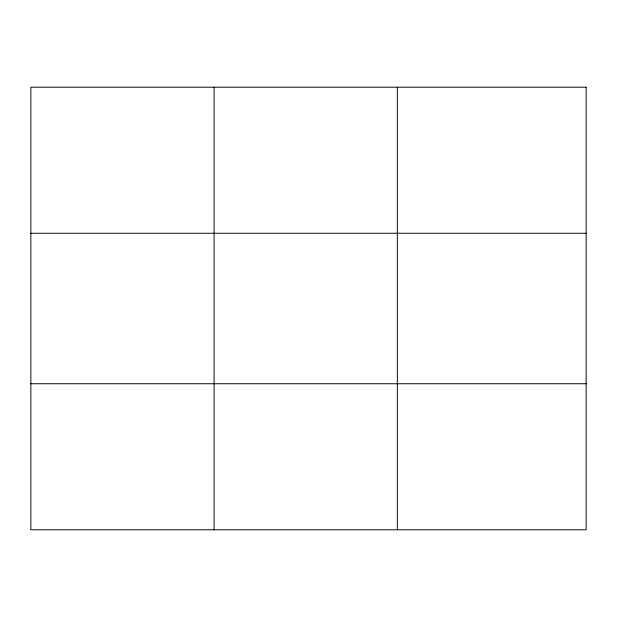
<?xml version="1.0" encoding="UTF-8"?>
<svg xmlns="http://www.w3.org/2000/svg" width="617" height="617" viewBox="0 0 617 617"><rect width="100%" height="100%" fill="white"/><g stroke="black" fill="none" stroke-linecap="round" stroke-linejoin="round"><path stroke-width="0.93" d="M214.099 87.205L214.099 529.795M397.348 87.205L397.348 529.795M30.85 233.257L586.15 233.257M30.85 383.743L586.15 383.743M586.15 87.205L586.15 529.795L30.85 529.795L30.85 87.205L586.15 87.205"/></g></svg>
